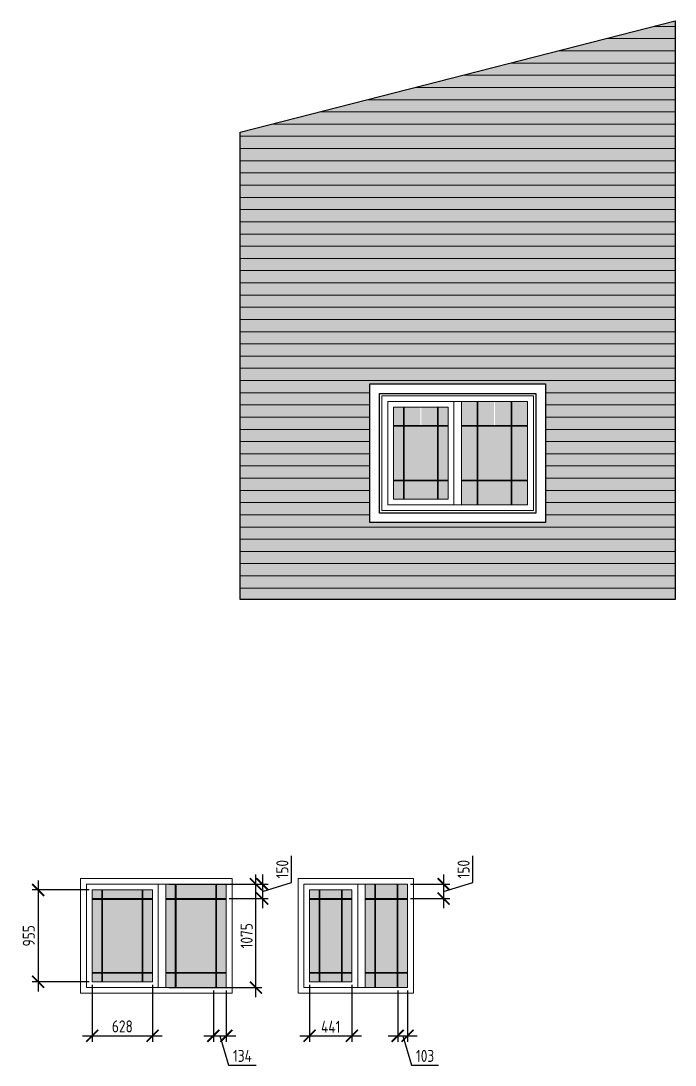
# Model space of a CAD drawing. Header units: millimetres. Extents: x 743280 to 1140305, y -337608 to -106611.
# Drawn here: x 1045225 to 1052032, y -267344 to -256482 of the extents above; entities that cross this region are included whole.
import ezdxf

# ---------------------------------------------------------------- set-up
doc = ezdxf.new("R2010")
doc.units = ezdxf.units.MM
doc.header["$PDMODE"] = 35
doc.layers.get('Defpoints').update_dxf_attribs({"color": 9})
for name, color, linetype, lineweight in [('ОСНОВНЫЕ', 7, 'Continuous', 30), ('СПДС_РАЗМЕРЫ', 42, 'Continuous', 13), ('ТОНКИЕ', 250, 'Continuous', 13)]:
    doc.layers.add(name, color=color, linetype=linetype, lineweight=lineweight)
doc.styles.add('GOST 2.304', font='CS_Gost2304.shx')
doc.dimstyles.new('СПДС', dxfattribs={"dimtxt": 2.5, "dimasz": 2.5, "dimexe": 1.25, "dimexo": 0.625, "dimtad": 1, "dimdec": 0, "dimtxsty": 'GOST 2.304', "dimblk": 'ARCHTICK', "dimblk1": 'ARCHTICK', "dimblk2": 'ARCHTICK', "dimcen": 2.5, "dimdle": 2, "dimadec": 0, "dimazin": 2, "dimtfac": 0.75, "dimtdec": 4, "dimtmove": 1, "dimatfit": 3, "dimfxl": 1, "dimtolj": 1, "dimarcsym": 1})

# ---------------------------------------------------------------- blocks, each defined once
blk = doc.blocks.new('_ArchTick')
at = {"color": 0, "linetype": 'ByBlock', "const_width": 0.15}
blk.add_lwpolyline([(-0.5, -0.5), (0.5, 0.5)], dxfattribs=at)
blk = doc.blocks.new('*D534')
at = {"layer": 'Defpoints', "color": 0, "transparency": 16777216}
for p in [(1045967, -265522), (1045404, -266477), (1045967, -266477)]:
    blk.add_point(p, dxfattribs=at)
at = {"layer": 'СПДС_РАЗМЕРЫ', "color": 0, "lineweight": -2, "transparency": 16777216}
for p, q in [((1045404, -265422), (1045404, -266577)), ((1045936, -265522), (1045342, -265522)), ((1045936, -266477), (1045342, -266477))]:
    blk.add_line(p, q, dxfattribs=at)
at = {"layer": 'СПДС_РАЗМЕРЫ', "color": 0, "lineweight": -2, "transparency": 16777216, "xscale": 125, "yscale": 125, "zscale": 125}
for p, rotation in [((1045404, -265522), 90), ((1045404, -266477), 270)]:
    blk.add_blockref('_ArchTick', p, dxfattribs=dict(at, rotation=rotation))
at = {"layer": 'СПДС_РАЗМЕРЫ', "color": 0, "transparency": 16777216, "insert": (1045307, -265999), "char_height": 125, "attachment_point": 5, "rotation": 90, "style": 'GOST 2.304'}
blk.add_mtext('\\A1;955', dxfattribs=at)
blk = doc.blocks.new('*D535')
at = {"layer": 'Defpoints', "color": 0, "transparency": 16777216}
for p in [(1046733, -265462), (1047670, -265462), (1046733, -266537)]:
    blk.add_point(p, dxfattribs=at)
at = {"layer": 'СПДС_РАЗМЕРЫ', "color": 0, "lineweight": -2, "transparency": 16777216}
for p, q in [((1046764, -265462), (1047733, -265462)), ((1047670, -266637), (1047670, -265362)), ((1046764, -266537), (1047733, -266537))]:
    blk.add_line(p, q, dxfattribs=at)
at = {"layer": 'СПДС_РАЗМЕРЫ', "color": 0, "lineweight": -2, "transparency": 16777216, "xscale": 125, "yscale": 125, "zscale": 125}
for p, rotation in [((1047670, -265462), 90), ((1047670, -266537), 270)]:
    blk.add_blockref('_ArchTick', p, dxfattribs=dict(at, rotation=rotation))
at = {"layer": 'СПДС_РАЗМЕРЫ', "color": 0, "transparency": 16777216, "insert": (1047574, -265999), "char_height": 125, "attachment_point": 5, "rotation": 90, "style": 'GOST 2.304'}
blk.add_mtext('\\A1;1075', dxfattribs=at)
blk = doc.blocks.new('*D536')
at = {"layer": 'Defpoints', "color": 0, "transparency": 16777216}
for p in [(1045967, -266477), (1046595, -266477), (1046595, -267039)]:
    blk.add_point(p, dxfattribs=at)
at = {"layer": 'СПДС_РАЗМЕРЫ', "color": 0, "lineweight": -2, "transparency": 16777216}
for p, q in [((1045967, -266508), (1045967, -267102)), ((1046595, -266508), (1046595, -267102)), ((1045867, -267039), (1046695, -267039))]:
    blk.add_line(p, q, dxfattribs=at)
at = {"layer": 'СПДС_РАЗМЕРЫ', "color": 0, "lineweight": -2, "transparency": 16777216, "xscale": 125, "yscale": 125, "zscale": 125, "rotation": 180}
blk.add_blockref('_ArchTick', (1045967, -267039), dxfattribs=at)
at = {"layer": 'СПДС_РАЗМЕРЫ', "color": 0, "lineweight": -2, "transparency": 16777216, "xscale": 125, "yscale": 125, "zscale": 125}
blk.add_blockref('_ArchTick', (1046595, -267039), dxfattribs=at)
at = {"layer": 'СПДС_РАЗМЕРЫ', "color": 0, "transparency": 16777216, "insert": (1046281, -266941), "char_height": 125, "attachment_point": 5, "style": 'GOST 2.304'}
blk.add_mtext('\\A1;628', dxfattribs=at)
blk = doc.blocks.new('*D537')
at = {"layer": 'Defpoints', "color": 0, "transparency": 16777216}
for p in [(1048228, -266477), (1048669, -266477), (1048669, -267039)]:
    blk.add_point(p, dxfattribs=at)
at = {"layer": 'СПДС_РАЗМЕРЫ', "color": 0, "lineweight": -2, "transparency": 16777216}
for p, q in [((1048228, -266508), (1048228, -267102)), ((1048669, -266508), (1048669, -267102)), ((1048128, -267039), (1048769, -267039))]:
    blk.add_line(p, q, dxfattribs=at)
at = {"layer": 'СПДС_РАЗМЕРЫ', "color": 0, "lineweight": -2, "transparency": 16777216, "xscale": 125, "yscale": 125, "zscale": 125, "rotation": 180}
blk.add_blockref('_ArchTick', (1048228, -267039), dxfattribs=at)
at = {"layer": 'СПДС_РАЗМЕРЫ', "color": 0, "lineweight": -2, "transparency": 16777216, "xscale": 125, "yscale": 125, "zscale": 125}
blk.add_blockref('_ArchTick', (1048669, -267039), dxfattribs=at)
at = {"layer": 'СПДС_РАЗМЕРЫ', "color": 0, "transparency": 16777216, "insert": (1048449, -266945), "char_height": 125, "attachment_point": 5, "style": 'GOST 2.304'}
blk.add_mtext('\\A1;441', dxfattribs=at)
blk = doc.blocks.new('*D538')
at = {"layer": 'Defpoints', "color": 0, "transparency": 16777216}
for p in [(1049248, -265462), (1049248, -265612), (1049623, -265612)]:
    blk.add_point(p, dxfattribs=at)
at = {"layer": 'СПДС_РАЗМЕРЫ', "color": 0, "lineweight": -2, "transparency": 16777216}
for p, q in [((1049928, -265445), (1049928, -265167)), ((1049279, -265462), (1049686, -265462)), ((1049623, -265362), (1049623, -265712)), ((1049623, -265537), (1049928, -265445)), ((1049279, -265612), (1049686, -265612))]:
    blk.add_line(p, q, dxfattribs=at)
at = {"layer": 'СПДС_РАЗМЕРЫ', "color": 0, "lineweight": -2, "transparency": 16777216, "xscale": 125, "yscale": 125, "zscale": 125}
for p, rotation in [((1049623, -265462), 90), ((1049623, -265612), 270)]:
    blk.add_blockref('_ArchTick', p, dxfattribs=dict(at, rotation=rotation))
at = {"layer": 'СПДС_РАЗМЕРЫ', "color": 0, "transparency": 16777216, "insert": (1049831, -265306), "char_height": 125, "attachment_point": 5, "rotation": 90, "style": 'GOST 2.304'}
blk.add_mtext('\\A1;150', dxfattribs=at)
blk = doc.blocks.new('*D539')
at = {"layer": 'Defpoints', "color": 0, "transparency": 16777216}
for p in [(1049145, -266537), (1049248, -266537), (1049248, -267039)]:
    blk.add_point(p, dxfattribs=at)
at = {"layer": 'СПДС_РАЗМЕРЫ', "color": 0, "lineweight": -2, "transparency": 16777216}
for p, q in [((1049145, -266568), (1049145, -267102)), ((1049248, -266568), (1049248, -267102)), ((1049045, -267039), (1049348, -267039)), ((1049197, -267039), (1049288, -267344)), ((1049288, -267344), (1049571, -267344))]:
    blk.add_line(p, q, dxfattribs=at)
at = {"layer": 'СПДС_РАЗМЕРЫ', "color": 0, "lineweight": -2, "transparency": 16777216, "xscale": 125, "yscale": 125, "zscale": 125, "rotation": 180}
blk.add_blockref('_ArchTick', (1049145, -267039), dxfattribs=at)
at = {"layer": 'СПДС_РАЗМЕРЫ', "color": 0, "lineweight": -2, "transparency": 16777216, "xscale": 125, "yscale": 125, "zscale": 125}
blk.add_blockref('_ArchTick', (1049248, -267039), dxfattribs=at)
at = {"layer": 'СПДС_РАЗМЕРЫ', "color": 0, "transparency": 16777216, "insert": (1049430, -267248), "char_height": 125, "attachment_point": 5, "style": 'GOST 2.304'}
blk.add_mtext('\\A1;103', dxfattribs=at)
blk = doc.blocks.new('*D540')
at = {"layer": 'Defpoints', "color": 0, "transparency": 16777216}
for p in [(1047228, -266537), (1047362, -266537), (1047362, -267039)]:
    blk.add_point(p, dxfattribs=at)
at = {"layer": 'СПДС_РАЗМЕРЫ', "color": 0, "lineweight": -2, "transparency": 16777216}
for p, q in [((1047228, -266568), (1047228, -267102)), ((1047362, -266568), (1047362, -267102)), ((1047128, -267039), (1047462, -267039)), ((1047295, -267039), (1047386, -267344)), ((1047386, -267344), (1047674, -267344))]:
    blk.add_line(p, q, dxfattribs=at)
at = {"layer": 'СПДС_РАЗМЕРЫ', "color": 0, "lineweight": -2, "transparency": 16777216, "xscale": 125, "yscale": 125, "zscale": 125, "rotation": 180}
blk.add_blockref('_ArchTick', (1047228, -267039), dxfattribs=at)
at = {"layer": 'СПДС_РАЗМЕРЫ', "color": 0, "lineweight": -2, "transparency": 16777216, "xscale": 125, "yscale": 125, "zscale": 125}
blk.add_blockref('_ArchTick', (1047362, -267039), dxfattribs=at)
at = {"layer": 'СПДС_РАЗМЕРЫ', "color": 0, "transparency": 16777216, "insert": (1047530, -267248), "char_height": 125, "attachment_point": 5, "style": 'GOST 2.304'}
blk.add_mtext('\\A1;134', dxfattribs=at)
blk = doc.blocks.new('*D541')
at = {"layer": 'Defpoints', "color": 0, "transparency": 16777216}
for p in [(1047362, -265462), (1047361, -265612), (1047737, -265612)]:
    blk.add_point(p, dxfattribs=at)
at = {"layer": 'СПДС_РАЗМЕРЫ', "color": 0, "lineweight": -2, "transparency": 16777216}
for p, q in [((1048041, -265445), (1048041, -265167)), ((1047393, -265462), (1047799, -265462)), ((1047737, -265362), (1047737, -265712)), ((1047737, -265537), (1048041, -265445)), ((1047392, -265612), (1047799, -265612))]:
    blk.add_line(p, q, dxfattribs=at)
at = {"layer": 'СПДС_РАЗМЕРЫ', "color": 0, "lineweight": -2, "transparency": 16777216, "xscale": 125, "yscale": 125, "zscale": 125}
for p, rotation in [((1047737, -265462), 90), ((1047737, -265612), 270)]:
    blk.add_blockref('_ArchTick', p, dxfattribs=dict(at, rotation=rotation))
at = {"layer": 'СПДС_РАЗМЕРЫ', "color": 0, "transparency": 16777216, "insert": (1047945, -265306), "char_height": 125, "attachment_point": 5, "rotation": 90, "style": 'GOST 2.304'}
blk.add_mtext('\\A1;150', dxfattribs=at)

msp = doc.modelspace()

# ---------------------------------------------------------------- hatches: boundary and pattern name
at = {"layer": 'ТОНКИЕ', "ltscale": 50}
h = msp.add_hatch(dxfattribs=at)
h.set_pattern_fill('ANSI31', color=256, scale=40, angle=315)
h.paths.add_polyline_path([(1050556.6, -261576.4), (1048981.6, -261576.4), (1048981.6, -260381.4), (1050556.6, -260381.4)], flags=0)
h.paths.add_polyline_path([(1050496.6, -261516.4), (1049041.6, -261516.4), (1049041.6, -260441.4), (1050496.6, -260441.4)], flags=0)
h.paths.add_polyline_path([(1050496.6, -261258.5), (1050496.6, -261266.5), (1050333.3, -261266.5), (1050333.3, -261516.4), (1050325.3, -261516.4), (1050325.3, -261266.5), (1049979.4, -261266.5), (1049979.4, -261516.4), (1049971.4, -261516.4), (1049971.4, -261266.5), (1049808.1, -261266.5), (1049808.1, -261258.5), (1049808.1, -260691.3), (1049971.4, -260691.3), (1049971.4, -260441.4), (1049979.4, -260441.4), (1049979.4, -260691.3), (1050148.3, -260691.3), (1050148.3, -260441.4), (1050156.3, -260441.4), (1050156.3, -260691.3), (1050325.3, -260691.3), (1050325.3, -260441.4), (1050333.3, -260441.4), (1050333.3, -260691.3), (1050496.6, -260691.3), (1050496.6, -260699.3), (1050333.3, -260699.3), (1050333.3, -261258.5)], flags=0)
h.paths.add_polyline_path([(1049670.1, -261456.4), (1049101.6, -261456.4), (1049101.6, -260501.4), (1049670.1, -260501.4)], flags=0)
h.paths.add_polyline_path([(1049670.1, -261258.5), (1049670.1, -261266.5), (1049566.8, -261266.5), (1049566.8, -261456.4), (1049558.8, -261456.4), (1049558.8, -261266.5), (1049212.9, -261266.5), (1049212.9, -261456.4), (1049204.9, -261456.4), (1049204.9, -261266.5), (1049101.6, -261266.5), (1049101.6, -261258.5), (1049204.9, -261258.5), (1049204.9, -260699.3), (1049101.6, -260699.3), (1049101.6, -260691.3), (1049204.9, -260691.3), (1049204.9, -260501.4), (1049212.9, -260501.4), (1049212.9, -260691.3), (1049381.8, -260691.3), (1049381.8, -260501.4), (1049389.8, -260501.4), (1049389.8, -260691.3), (1049558.8, -260691.3), (1049558.8, -260501.4), (1049566.8, -260501.4), (1049566.8, -260691.3), (1049670.1, -260691.3), (1049670.1, -260699.3), (1049566.8, -260699.3), (1049566.8, -261258.5)], flags=0)
h.paths.add_polyline_path([(1052031.6, -256482.1), (1047506.6, -257641.2), (1047506.6, -262501.4), (1052031.6, -262501.4)])
h.paths.add_polyline_path([(1050681.6, -261701.4), (1048856.6, -261701.4), (1048856.6, -260256.4), (1050681.6, -260256.4)])
at = {"layer": 'ТОНКИЕ', "ltscale": 50, "true_color": 0x525e6b}
h = msp.add_hatch(color=251, dxfattribs=at)
h.dxf.hatch_style = 1
h.paths.add_polyline_path([(1052031.6, -256482.1), (1047506.6, -257641.2), (1047506.6, -262501.4), (1052031.6, -262501.4)])
h.paths.add_polyline_path([(1050681.6, -260256.4), (1050681.6, -261701.4), (1048856.6, -261701.4), (1048856.6, -260256.4)], flags=16)
h.paths.add_polyline_path([(1050556.6, -260381.4), (1050556.6, -261576.4), (1048981.6, -261576.4), (1048981.6, -260381.4)], flags=0)
h.paths.add_polyline_path([(1050496.6, -260441.4), (1050496.6, -261516.4), (1049041.6, -261516.4), (1049041.6, -260441.4)], flags=0)
h.paths.add_polyline_path([(1050333.3, -260441.4), (1050333.3, -260691.3), (1050496.6, -260691.3), (1050496.6, -260699.3), (1050333.3, -260699.3), (1050333.3, -261258.5), (1050496.6, -261258.5), (1050496.6, -261266.5), (1050333.3, -261266.5), (1050333.3, -261516.4), (1050325.3, -261516.4), (1050325.3, -261266.5), (1049979.4, -261266.5), (1049979.4, -261516.4), (1049971.4, -261516.4), (1049971.4, -261266.5), (1049808.1, -261266.5), (1049808.1, -261258.5), (1049808.1, -260691.3), (1049971.4, -260691.3), (1049971.4, -260441.4), (1049979.4, -260441.4), (1049979.4, -260691.3), (1050148.3, -260691.3), (1050148.3, -260441.4), (1050156.3, -260441.4), (1050156.3, -260691.3), (1050325.3, -260691.3), (1050325.3, -260441.4)], flags=0)
h.paths.add_polyline_path([(1049670.1, -260501.4), (1049670.1, -261456.4), (1049101.6, -261456.4), (1049101.6, -260501.4)], flags=0)
h.paths.add_polyline_path([(1049566.8, -260501.4), (1049566.8, -260691.3), (1049670.1, -260691.3), (1049670.1, -260699.3), (1049566.8, -260699.3), (1049566.8, -261258.5), (1049670.1, -261258.5), (1049670.1, -261266.5), (1049566.8, -261266.5), (1049566.8, -261456.4), (1049558.8, -261456.4), (1049558.8, -261266.5), (1049212.9, -261266.5), (1049212.9, -261456.4), (1049204.9, -261456.4), (1049204.9, -261266.5), (1049101.6, -261266.5), (1049101.6, -261258.5), (1049204.9, -261258.5), (1049204.9, -260699.3), (1049101.6, -260699.3), (1049101.6, -260691.3), (1049204.9, -260691.3), (1049204.9, -260501.4), (1049212.9, -260501.4), (1049212.9, -260691.3), (1049381.8, -260691.3), (1049381.8, -260501.4), (1049389.8, -260501.4), (1049389.8, -260691.3), (1049558.8, -260691.3), (1049558.8, -260501.4)], flags=0)
at = {"layer": 'ТОНКИЕ', "ltscale": 50}
h = msp.add_hatch(color=256, dxfattribs=at)
h.dxf.hatch_style = 1
h.set_gradient(color1=(141, 177, 201), rotation=45, tint=1)
h.paths.add_polyline_path([(1049971.4, -260441.4), (1049808.1, -260441.4), (1049808.1, -260691.3), (1049971.4, -260691.3)])
h.paths.add_polyline_path([(1049971.4, -260699.3), (1049808.1, -260699.3), (1049808.1, -261258.5), (1049971.4, -261258.5)])
h.paths.add_polyline_path([(1049971.4, -261266.5), (1049808.1, -261266.5), (1049808.1, -261516.4), (1049971.4, -261516.4)])
h.paths.add_polyline_path([(1049979.4, -261266.5), (1049979.4, -261516.4), (1050325.3, -261516.4), (1050325.3, -261266.5)])
h.paths.add_polyline_path([(1050496.6, -261266.5), (1050333.3, -261266.5), (1050333.3, -261516.4), (1050496.6, -261516.4)])
h.paths.add_polyline_path([(1050496.6, -260699.3), (1050333.3, -260699.3), (1050333.3, -261258.5), (1050496.6, -261258.5)])
h.paths.add_polyline_path([(1050325.3, -260699.3), (1049979.4, -260699.3), (1049979.4, -261258.5), (1050325.3, -261258.5)])
h.paths.add_polyline_path([(1050148.3, -260441.4), (1049979.4, -260441.4), (1049979.4, -260691.3), (1050148.3, -260691.3)])
h.paths.add_polyline_path([(1050156.3, -260691.3), (1050325.3, -260691.3), (1050325.3, -260441.4), (1050156.3, -260441.4)])
h.paths.add_polyline_path([(1050333.3, -260691.3), (1050496.6, -260691.3), (1050496.6, -260441.4), (1050333.3, -260441.4)])
h = msp.add_hatch(color=256, dxfattribs=at)
h.dxf.hatch_style = 1
h.set_gradient(color1=(141, 177, 201), rotation=45, tint=1)
h.paths.add_polyline_path([(1049101.6, -260691.3), (1049204.9, -260691.3), (1049204.9, -260501.4), (1049101.6, -260501.4)])
h.paths.add_polyline_path([(1049381.8, -260501.4), (1049212.9, -260501.4), (1049212.9, -260691.3), (1049381.8, -260691.3)])
h.paths.add_polyline_path([(1049558.8, -260691.3), (1049558.8, -260501.4), (1049389.8, -260501.4), (1049389.8, -260691.3)])
h.paths.add_polyline_path([(1049670.1, -260501.4), (1049566.8, -260501.4), (1049566.8, -260691.3), (1049670.1, -260691.3)])
h.paths.add_polyline_path([(1049670.1, -260699.3), (1049566.8, -260699.3), (1049566.8, -261258.5), (1049670.1, -261258.5)])
h.paths.add_polyline_path([(1049558.8, -260699.3), (1049212.9, -260699.3), (1049212.9, -261258.5), (1049558.8, -261258.5)])
h.paths.add_polyline_path([(1049204.9, -260699.3), (1049101.6, -260699.3), (1049101.6, -261258.5), (1049204.9, -261258.5)])
h.paths.add_polyline_path([(1049204.9, -261266.5), (1049101.6, -261266.5), (1049101.6, -261456.4), (1049204.9, -261456.4)])
h.paths.add_polyline_path([(1049558.8, -261456.4), (1049558.8, -261266.5), (1049212.9, -261266.5), (1049212.9, -261456.4)])
h.paths.add_polyline_path([(1049670.1, -261266.5), (1049566.8, -261266.5), (1049566.8, -261456.4), (1049670.1, -261456.4)])
h = msp.add_hatch(color=256, dxfattribs=at)
h.dxf.hatch_style = 1
h.set_gradient(color1=(141, 177, 201), rotation=45, tint=1)
h.paths.add_polyline_path([(1046732.8, -266536.7), (1046831.8, -266536.7), (1046831.8, -266386.9), (1046732.8, -266386.9)])
h.paths.add_polyline_path([(1046831.8, -265619.6), (1046732.8, -265619.6), (1046732.8, -266378.9), (1046831.8, -266378.9)])
h.paths.add_polyline_path([(1046831.8, -265461.7), (1046732.8, -265461.7), (1046732.8, -265611.6), (1046831.8, -265611.6)])
h.paths.add_polyline_path([(1047253.8, -265611.6), (1047253.8, -265461.7), (1046839.8, -265461.7), (1046839.8, -265611.6)])
h.paths.add_polyline_path([(1047253.8, -265619.6), (1046839.8, -265619.6), (1046839.8, -266378.9), (1047253.8, -266378.9)])
h.paths.add_polyline_path([(1046839.8, -266386.9), (1046839.8, -266536.7), (1047253.8, -266536.7), (1047253.8, -266386.9)])
h.paths.add_polyline_path([(1047361.8, -266386.9), (1047261.8, -266386.9), (1047261.8, -266536.7), (1047361.8, -266536.7)])
h.paths.add_polyline_path([(1047361.8, -265619.6), (1047261.8, -265619.6), (1047261.8, -266378.9), (1047361.8, -266378.9)])
h.paths.add_polyline_path([(1047261.8, -265611.6), (1047361.8, -265611.6), (1047361.8, -265461.7), (1047261.8, -265461.7)])
h = msp.add_hatch(color=256, dxfattribs=at)
h.dxf.hatch_style = 1
h.set_gradient(color1=(141, 177, 201), rotation=45, tint=1)
h.paths.add_polyline_path([(1048907.2, -265611.6), (1048907.2, -265461.7), (1048807.2, -265461.7), (1048807.2, -265611.6)])
h.paths.add_polyline_path([(1048907.2, -265619.6), (1048807.2, -265619.6), (1048807.2, -266378.9), (1048907.2, -266378.9)])
h.paths.add_polyline_path([(1048907.2, -266386.9), (1048807.2, -266386.9), (1048807.2, -266536.7), (1048907.2, -266536.7)])
h.paths.add_polyline_path([(1048915.2, -266386.9), (1048915.2, -266536.7), (1049140.2, -266536.7), (1049140.2, -266386.9)])
h.paths.add_polyline_path([(1048915.2, -266378.9), (1049140.2, -266378.9), (1049140.2, -265619.6), (1048915.2, -265619.6)])
h.paths.add_polyline_path([(1049140.2, -265611.6), (1049140.2, -265461.7), (1048915.2, -265461.7), (1048915.2, -265611.6)])
h.paths.add_polyline_path([(1049148.2, -265611.6), (1049248.2, -265611.6), (1049248.2, -265461.7), (1049148.2, -265461.7)])
h.paths.add_polyline_path([(1049148.2, -266378.9), (1049248.2, -266378.9), (1049248.2, -265619.6), (1049148.2, -265619.6)])
h.paths.add_polyline_path([(1049148.2, -266536.7), (1049248.2, -266536.7), (1049248.2, -266386.9), (1049148.2, -266386.9)])
h = msp.add_hatch(color=256, dxfattribs=at)
h.dxf.hatch_style = 1
h.set_gradient(color1=(141, 177, 201), rotation=45, tint=1)
h.paths.add_polyline_path([(1046066.8, -265611.6), (1046066.8, -265521.7), (1045966.8, -265521.7), (1045966.8, -265611.6)])
h.paths.add_polyline_path([(1045966.8, -266378.9), (1046066.8, -266378.9), (1046066.8, -265619.6), (1045966.8, -265619.6)])
h.paths.add_polyline_path([(1045966.8, -266386.9), (1045966.8, -266476.7), (1046066.8, -266476.7), (1046066.8, -266386.9)])
h.paths.add_polyline_path([(1046074.8, -266386.9), (1046074.8, -266476.7), (1046486.8, -266476.7), (1046486.8, -266386.9)])
h.paths.add_polyline_path([(1046486.8, -266378.9), (1046486.8, -265619.6), (1046074.8, -265619.6), (1046074.8, -266378.9)])
h.paths.add_polyline_path([(1046486.8, -265611.6), (1046486.8, -265521.7), (1046074.8, -265521.7), (1046074.8, -265611.6)])
h.paths.add_polyline_path([(1046594.8, -265611.6), (1046594.8, -265521.7), (1046494.8, -265521.7), (1046494.8, -265611.6)])
h.paths.add_polyline_path([(1046494.8, -266378.9), (1046594.8, -266378.9), (1046594.8, -265619.6), (1046494.8, -265619.6)])
h.paths.add_polyline_path([(1046494.8, -266386.9), (1046494.8, -266476.7), (1046594.8, -266476.7), (1046594.8, -266386.9)])
h = msp.add_hatch(color=256, dxfattribs=at)
h.dxf.hatch_style = 1
h.set_gradient(color1=(141, 177, 201), rotation=45, tint=1)
h.paths.add_polyline_path([(1048328.2, -265611.6), (1048328.2, -265521.7), (1048228.2, -265521.7), (1048228.2, -265611.6)])
h.paths.add_polyline_path([(1048328.2, -265619.6), (1048228.2, -265619.6), (1048228.2, -266378.9), (1048328.2, -266378.9)])
h.paths.add_polyline_path([(1048328.2, -266476.7), (1048328.2, -266386.9), (1048228.2, -266386.9), (1048228.2, -266476.7)])
h.paths.add_polyline_path([(1048561.2, -266476.7), (1048561.2, -266386.9), (1048336.2, -266386.9), (1048336.2, -266476.7)])
h.paths.add_polyline_path([(1048561.2, -266378.9), (1048561.2, -265619.6), (1048336.2, -265619.6), (1048336.2, -266378.9)])
h.paths.add_polyline_path([(1048561.2, -265611.6), (1048561.2, -265521.7), (1048336.2, -265521.7), (1048336.2, -265611.6)])
h.paths.add_polyline_path([(1048669.2, -265611.6), (1048669.2, -265521.7), (1048569.2, -265521.7), (1048569.2, -265611.6)])
h.paths.add_polyline_path([(1048569.2, -266378.9), (1048669.2, -266378.9), (1048669.2, -265619.6), (1048569.2, -265619.6)])
h.paths.add_polyline_path([(1048569.2, -266386.9), (1048569.2, -266476.7), (1048669.2, -266476.7), (1048669.2, -266386.9)])

# ---------------------------------------------------------------- linework, layer by layer
at = {"layer": 'ОСНОВНЫЕ', "ltscale": 50}
for points in [[(1047506.6, -262501.4), (1047506.6, -257641.2), (1052031.6, -256482.1), (1052031.6, -262501.4)], [(1048856.6, -260256.4), (1050681.6, -260256.4), (1050681.6, -261701.4), (1048856.6, -261701.4)], [(1048956.6, -260356.4), (1050581.6, -260356.4), (1050581.6, -261601.4), (1048956.6, -261601.4)]]:
    msp.add_lwpolyline(points, close=True, dxfattribs=at)
at = {"layer": 'ТОНКИЕ', "ltscale": 50}
for p, q in [((1049730.1, -260441.4), (1049730.1, -261516.4)), ((1049808.1, -260441.4), (1049808.1, -261516.4)), ((1046654.8, -265461.7), (1046654.8, -266536.7)), ((1046732.8, -265461.7), (1046732.8, -266536.7)), ((1046831.8, -266536.7), (1046831.8, -265461.7)), ((1046839.8, -265461.7), (1046839.8, -266536.7)), ((1047253.8, -265461.7), (1047253.8, -266536.7)), ((1047261.8, -266536.7), (1047261.8, -265461.7)), ((1048729.2, -265461.7), (1048729.2, -266536.7)), ((1048807.2, -265461.7), (1048807.2, -266536.7)), ((1048907.2, -266536.7), (1048907.2, -265461.7)), ((1048915.2, -265461.7), (1048915.2, -266536.7)), ((1049140.2, -265461.7), (1049140.2, -266536.7)), ((1049148.2, -266536.7), (1049148.2, -265461.7)), ((1046066.8, -266476.7), (1046066.8, -265521.7)), ((1046074.8, -265521.7), (1046074.8, -266476.7)), ((1046486.8, -265521.7), (1046486.8, -266476.7)), ((1046494.8, -266476.7), (1046494.8, -265521.7)), ((1048328.2, -266476.7), (1048328.2, -265521.7)), ((1048336.2, -265521.7), (1048336.2, -266476.7)), ((1048561.2, -265521.7), (1048561.2, -266476.7)), ((1048569.2, -266476.7), (1048569.2, -265521.7)), ((1045966.8, -265611.6), (1046594.8, -265611.6)), ((1046594.8, -265619.6), (1045966.8, -265619.6)), ((1046732.8, -265611.6), (1047360.8, -265611.6)), ((1047360.8, -265619.6), (1046732.8, -265619.6)), ((1048807.2, -265619.6), (1048807.2, -265611.6)), ((1048807.2, -265611.6), (1049248.2, -265611.6)), ((1049248.2, -265619.6), (1048807.2, -265619.6)), ((1046594.8, -266378.9), (1045966.8, -266378.9)), ((1045966.8, -266386.9), (1046594.8, -266386.9)), ((1047360.8, -266378.9), (1046732.8, -266378.9)), ((1046732.8, -266386.9), (1047360.8, -266386.9)), ((1049248.2, -266378.9), (1048807.2, -266378.9)), ((1048807.2, -266378.9), (1048807.2, -266386.9)), ((1048807.2, -266386.9), (1049248.2, -266386.9))]:
    msp.add_line(p, q, dxfattribs=at)
for points in [[(1048981.6, -260381.4), (1050556.6, -260381.4), (1050556.6, -261576.4), (1048981.6, -261576.4)], [(1049041.6, -260441.4), (1050496.6, -260441.4), (1050496.6, -261516.4), (1049041.6, -261516.4)], [(1049971.4, -261516.4), (1049971.4, -260441.4), (1049979.4, -260441.4), (1049979.4, -261516.4)], [(1050333.3, -261516.4), (1050333.3, -260441.4), (1050325.3, -260441.4), (1050325.3, -261516.4)], [(1049101.6, -260501.4), (1049670.1, -260501.4), (1049670.1, -261456.4), (1049101.6, -261456.4)], [(1049204.9, -261456.4), (1049204.9, -260501.4), (1049212.9, -260501.4), (1049212.9, -261456.4)], [(1049566.8, -261456.4), (1049566.8, -260501.4), (1049558.8, -260501.4), (1049558.8, -261456.4)], [(1049101.6, -260691.3), (1049670.1, -260691.3), (1049670.1, -260699.3), (1049101.6, -260699.3)], [(1049808.1, -260691.3), (1050496.6, -260691.3), (1050496.6, -260699.3), (1049808.1, -260699.3)], [(1049101.6, -261266.5), (1049670.1, -261266.5), (1049670.1, -261258.5), (1049101.6, -261258.5)], [(1049808.1, -261266.5), (1050496.6, -261266.5), (1050496.6, -261258.5), (1049808.1, -261258.5)], [(1045846.8, -265401.7), (1047421.8, -265401.7), (1047421.8, -266596.7), (1045846.8, -266596.7)], [(1045906.8, -265461.7), (1047361.8, -265461.7), (1047361.8, -266536.7), (1045906.8, -266536.7)], [(1048108.2, -265401.7), (1049308.2, -265401.7), (1049308.2, -266596.7), (1048108.2, -266596.7)], [(1048168.2, -265461.7), (1049248.2, -265461.7), (1049248.2, -266536.7), (1048168.2, -266536.7)], [(1045966.8, -265521.7), (1046594.8, -265521.7), (1046594.8, -266476.7), (1045966.8, -266476.7)], [(1048228.2, -265521.7), (1048669.2, -265521.7), (1048669.2, -266476.7), (1048228.2, -266476.7)]]:
    msp.add_lwpolyline(points, close=True, dxfattribs=at)
for points in [[(1048669.2, -265619.6), (1048228.2, -265619.6), (1048228.2, -265611.6), (1048669.2, -265611.6)], [(1048669.2, -266378.9), (1048228.2, -266378.9), (1048228.2, -266386.9), (1048669.2, -266386.9)]]:
    msp.add_lwpolyline(points, dxfattribs=at)

# ---------------------------------------------------------------- dimensions: what is measured, and where the dimension line sits
at = {"layer": 'СПДС_РАЗМЕРЫ'}
for base, p1, p2, angle, picture, middle in [((1047736.8, -265611.6), (1047361.8, -265461.7), (1047360.8, -265611.6), 270, '*D541', (1047945.1, -265414.1)), ((1049623.2, -265611.6), (1049248.2, -265461.7), (1049248.2, -265611.6), 90, '*D538', (1049831.5, -265414.1)), ((1045404.3, -266476.7), (1045966.8, -265521.7), (1045966.8, -266476.7), 90, '*D534', (1045306.9, -265999.2)), ((1047670.3, -265461.7), (1046732.8, -266536.7), (1046732.8, -265461.7), 90, '*D535', (1047573.9, -265999.2))]:
    dim = msp.add_linear_dim(base=base, p1=p1, p2=p2, angle=angle, dimstyle='СПДС', override={"dimscale": 50}, dxfattribs=at)
    dim.commit()
    dim.dimension.update_dxf_attribs({"geometry": picture, "text_midpoint": middle})
for base, p1, p2, picture, middle in [((1046594.8, -267039.2), (1045966.8, -266476.7), (1046594.8, -266476.7), '*D536', (1046280.8, -266940.7)), ((1047361.8, -267039.2), (1047227.7, -266536.7), (1047361.8, -266536.7), '*D540', (1047417.4, -267247.5)), ((1048669.2, -267039.2), (1048228.2, -266476.7), (1048669.2, -266476.7), '*D537', (1048448.7, -266945.5)), ((1049248.2, -267039.2), (1049144.9, -266536.7), (1049248.2, -266536.7), '*D539', (1049319.2, -267247.5))]:
    dim = msp.add_linear_dim(base=base, p1=p1, p2=p2, dimstyle='СПДС', override={"dimscale": 50}, dxfattribs=at)
    dim.commit()
    dim.dimension.update_dxf_attribs({"geometry": picture, "text_midpoint": middle})

doc.saveas('drawing.dxf')
